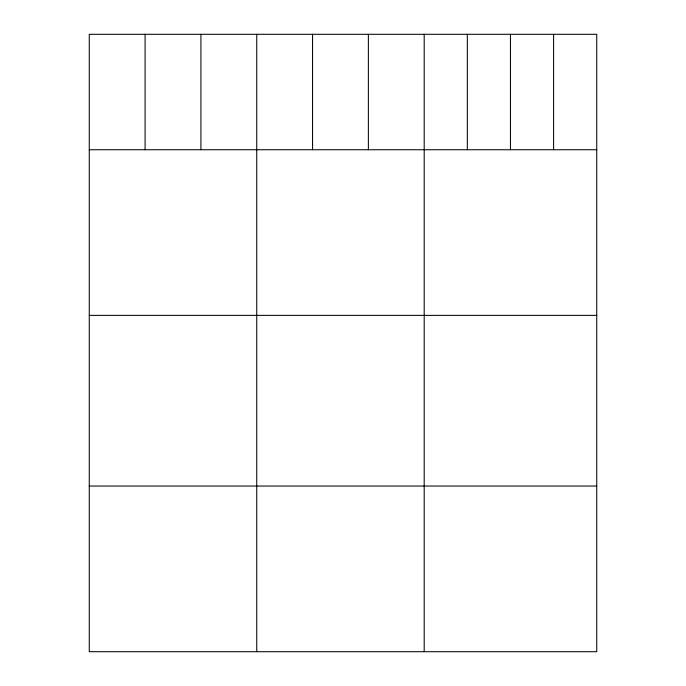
<?xml version="1.0" encoding="UTF-8"?>
<svg xmlns="http://www.w3.org/2000/svg" width="686" height="686" viewBox="0 0 686 686"><rect width="100%" height="100%" fill="white"/><g stroke="black" fill="none" stroke-linecap="round" stroke-linejoin="round"><path stroke-width="1.03" d="M596.734 149.737L596.734 651.7L89.266 651.7L89.266 34.3L596.734 34.3L596.734 149.737L89.266 149.737M89.266 315.38L596.734 315.38M89.266 486.048L596.734 486.048M553.593 34.3L553.593 149.737M510.461 34.3L510.461 149.737M467.329 34.3L467.329 149.737M424.197 34.3L424.197 651.7M368.373 34.3L368.373 149.737M312.55 34.3L312.55 149.737M256.736 34.3L256.736 651.7M200.912 34.3L200.912 149.737M145.089 34.3L145.089 149.737"/></g></svg>
